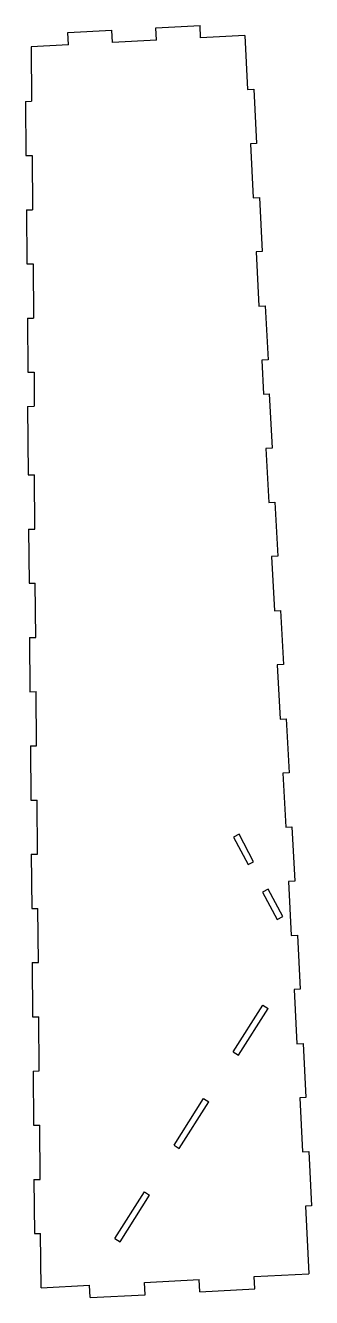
# Model space of a CAD drawing. Header units: inches. Extents: x -18.3 to 0.2, y -1.3 to 80.8.
import ezdxf

# ---------------------------------------------------------------- set-up
doc = ezdxf.new("R2010")
doc.units = ezdxf.units.IN
doc.header["$MEASUREMENT"] = 0

msp = doc.modelspace()

# ---------------------------------------------------------------- linework, layer by layer
at = {"color": 7, "linetype": 'Continuous', "lineweight": 25}
for p, q in [((-15.589, 80.372), (-12.743, 80.523)), ((-12.701, 79.724), (-12.743, 80.523)), ((-9.897, 80.674), (-7.051, 80.824)), ((-9.855, 79.875), (-9.897, 80.674)), ((-7.009, 80.025), (-7.051, 80.824)), ((-15.547, 79.574), (-15.589, 80.372)), ((-9.855, 79.875), (-12.701, 79.724)), ((-4.163, 80.176), (-7.009, 80.025)), ((-4.163, 80.176), (-3.978, 76.681)), ((-15.547, 79.574), (-17.97, 79.445)), ((-17.97, 79.445), (-17.938, 75.925)), ((-3.978, 76.681), (-3.578, 76.702)), ((-3.578, 76.702), (-3.393, 73.207)), ((-18.335, 75.922), (-17.938, 75.925)), ((-18.335, 75.922), (-18.304, 72.422)), ((-3.393, 73.207), (-3.793, 73.186)), ((-3.793, 73.186), (-3.608, 69.691)), ((-18.304, 72.422), (-17.906, 72.425)), ((-17.906, 72.425), (-17.875, 68.926)), ((-3.608, 69.691), (-3.208, 69.712)), ((-3.208, 69.712), (-3.023, 66.217)), ((-18.273, 68.922), (-17.875, 68.926)), ((-18.273, 68.922), (-18.242, 65.422)), ((-3.023, 66.217), (-3.423, 66.196)), ((-3.423, 66.196), (-3.238, 62.701)), ((-18.242, 65.422), (-17.843, 65.426)), ((-17.843, 65.426), (-17.811, 61.926)), ((-3.238, 62.701), (-2.838, 62.722)), ((-2.838, 62.722), (-2.653, 59.227)), ((-18.21, 61.922), (-17.811, 61.926)), ((-18.21, 61.922), (-18.179, 58.422)), ((-2.653, 59.227), (-3.053, 59.205)), ((-3.053, 59.205), (-2.936, 57.004)), ((-18.179, 58.422), (-17.779, 58.426)), ((-17.779, 58.426), (-17.76, 56.232)), ((-2.936, 57.004), (-2.57, 57.023)), ((-2.57, 57.023), (-2.388, 53.528)), ((-18.193, 56.209), (-17.76, 56.232)), ((-18.193, 56.209), (-18.157, 51.795)), ((-2.388, 53.528), (-2.788, 53.507)), ((-2.788, 53.507), (-2.605, 50.012)), ((-18.157, 51.795), (-17.757, 51.799)), ((-17.728, 48.299), (-17.757, 51.799)), ((-2.605, 50.012), (-2.206, 50.033)), ((-2.206, 50.033), (-2.024, 46.538)), ((-18.128, 48.295), (-17.728, 48.299)), ((-18.128, 48.295), (-18.099, 44.796)), ((-2.024, 46.538), (-2.423, 46.517)), ((-2.423, 46.517), (-2.241, 43.021)), ((-18.099, 44.796), (-17.7, 44.799)), ((-17.671, 41.299), (-17.7, 44.799)), ((-2.241, 43.021), (-1.842, 43.042)), ((-1.842, 43.042), (-1.66, 39.547)), ((-18.071, 41.296), (-17.671, 41.299)), ((-18.071, 41.296), (-18.042, 37.796)), ((-1.66, 39.547), (-2.059, 39.526)), ((-2.059, 39.526), (-1.877, 36.031)), ((-18.042, 37.796), (-17.642, 37.799)), ((-17.614, 34.299), (-17.642, 37.799)), ((-1.877, 36.031), (-1.478, 36.052)), ((-1.478, 36.052), (-1.296, 32.557)), ((-18.013, 34.296), (-17.614, 34.299)), ((-18.013, 34.296), (-17.985, 30.796)), ((-1.296, 32.557), (-1.695, 32.536)), ((-1.695, 32.536), (-1.513, 29.04)), ((-17.985, 30.796), (-17.585, 30.799)), ((-17.557, 27.299), (-17.585, 30.799)), ((-1.513, 29.04), (-1.113, 29.061)), ((-1.113, 29.061), (-0.931, 25.566)), ((-4.529, 28.585), (-4.882, 28.398)), ((-4.882, 28.398), (-3.942, 26.626)), ((-3.588, 26.814), (-4.529, 28.585)), ((-17.956, 27.296), (-17.557, 27.299)), ((-17.956, 27.296), (-17.928, 23.796)), ((-3.942, 26.626), (-3.588, 26.814)), ((-0.931, 25.566), (-1.331, 25.545)), ((-1.331, 25.545), (-1.149, 22.05)), ((-2.648, 25.042), (-3.001, 24.854)), ((-3.001, 24.854), (-2.061, 23.082)), ((-1.707, 23.27), (-2.648, 25.042)), ((-17.928, 23.796), (-17.528, 23.8)), ((-17.499, 20.3), (-17.528, 23.8)), ((-2.061, 23.082), (-1.707, 23.27)), ((-1.149, 22.05), (-0.749, 22.071)), ((-0.749, 22.071), (-0.567, 18.575)), ((-17.899, 20.296), (-17.499, 20.3)), ((-17.899, 20.296), (-17.87, 16.797)), ((-0.567, 18.575), (-0.967, 18.555)), ((-0.967, 18.555), (-0.785, 15.059)), ((-4.901, 14.543), (-2.986, 17.559)), ((-4.563, 14.328), (-2.648, 17.344)), ((-2.986, 17.559), (-2.648, 17.344)), ((-17.87, 16.797), (-17.471, 16.8)), ((-17.442, 13.3), (-17.471, 16.8)), ((-0.785, 15.059), (-0.385, 15.08)), ((-0.385, 15.08), (-0.203, 11.585)), ((-4.901, 14.543), (-4.563, 14.328)), ((-17.842, 13.297), (-17.442, 13.3)), ((-17.842, 13.297), (-17.813, 9.797)), ((-8.729, 8.511), (-6.815, 11.527)), ((-6.815, 11.527), (-6.477, 11.312)), ((-0.203, 11.585), (-0.602, 11.564)), ((-0.602, 11.564), (-0.42, 8.069)), ((-8.391, 8.296), (-6.477, 11.312)), ((-17.813, 9.797), (-17.413, 9.8)), ((-17.385, 6.3), (-17.413, 9.8)), ((-8.729, 8.511), (-8.391, 8.296)), ((-0.42, 8.069), (-0.021, 8.09)), ((-0.021, 8.09), (0.161, 4.594)), ((-17.784, 6.297), (-17.385, 6.3)), ((-17.784, 6.297), (-17.756, 2.797)), ((-12.558, 2.479), (-10.644, 5.495)), ((-12.22, 2.265), (-10.306, 5.28)), ((-10.644, 5.495), (-10.306, 5.28)), ((0.161, 4.594), (-0.238, 4.574)), ((-0.238, 4.574), (-0.011, 0.203)), ((-17.756, 2.797), (-17.356, 2.8)), ((-17.327, -0.7), (-17.356, 2.8)), ((-12.558, 2.479), (-12.22, 2.265)), ((-3.556, 0.018), (-0.011, 0.203)), ((-3.514, -0.78), (-3.556, 0.018)), ((-17.327, -0.7), (-14.191, -0.536)), ((-14.15, -1.334), (-14.191, -0.536)), ((-10.646, -0.352), (-7.101, -0.167)), ((-10.605, -1.149), (-10.646, -0.352)), ((-7.059, -0.965), (-7.101, -0.167)), ((-7.059, -0.965), (-3.514, -0.78)), ((-14.15, -1.334), (-10.605, -1.149))]:
    msp.add_line(p, q, dxfattribs=at)

doc.saveas('drawing.dxf')
